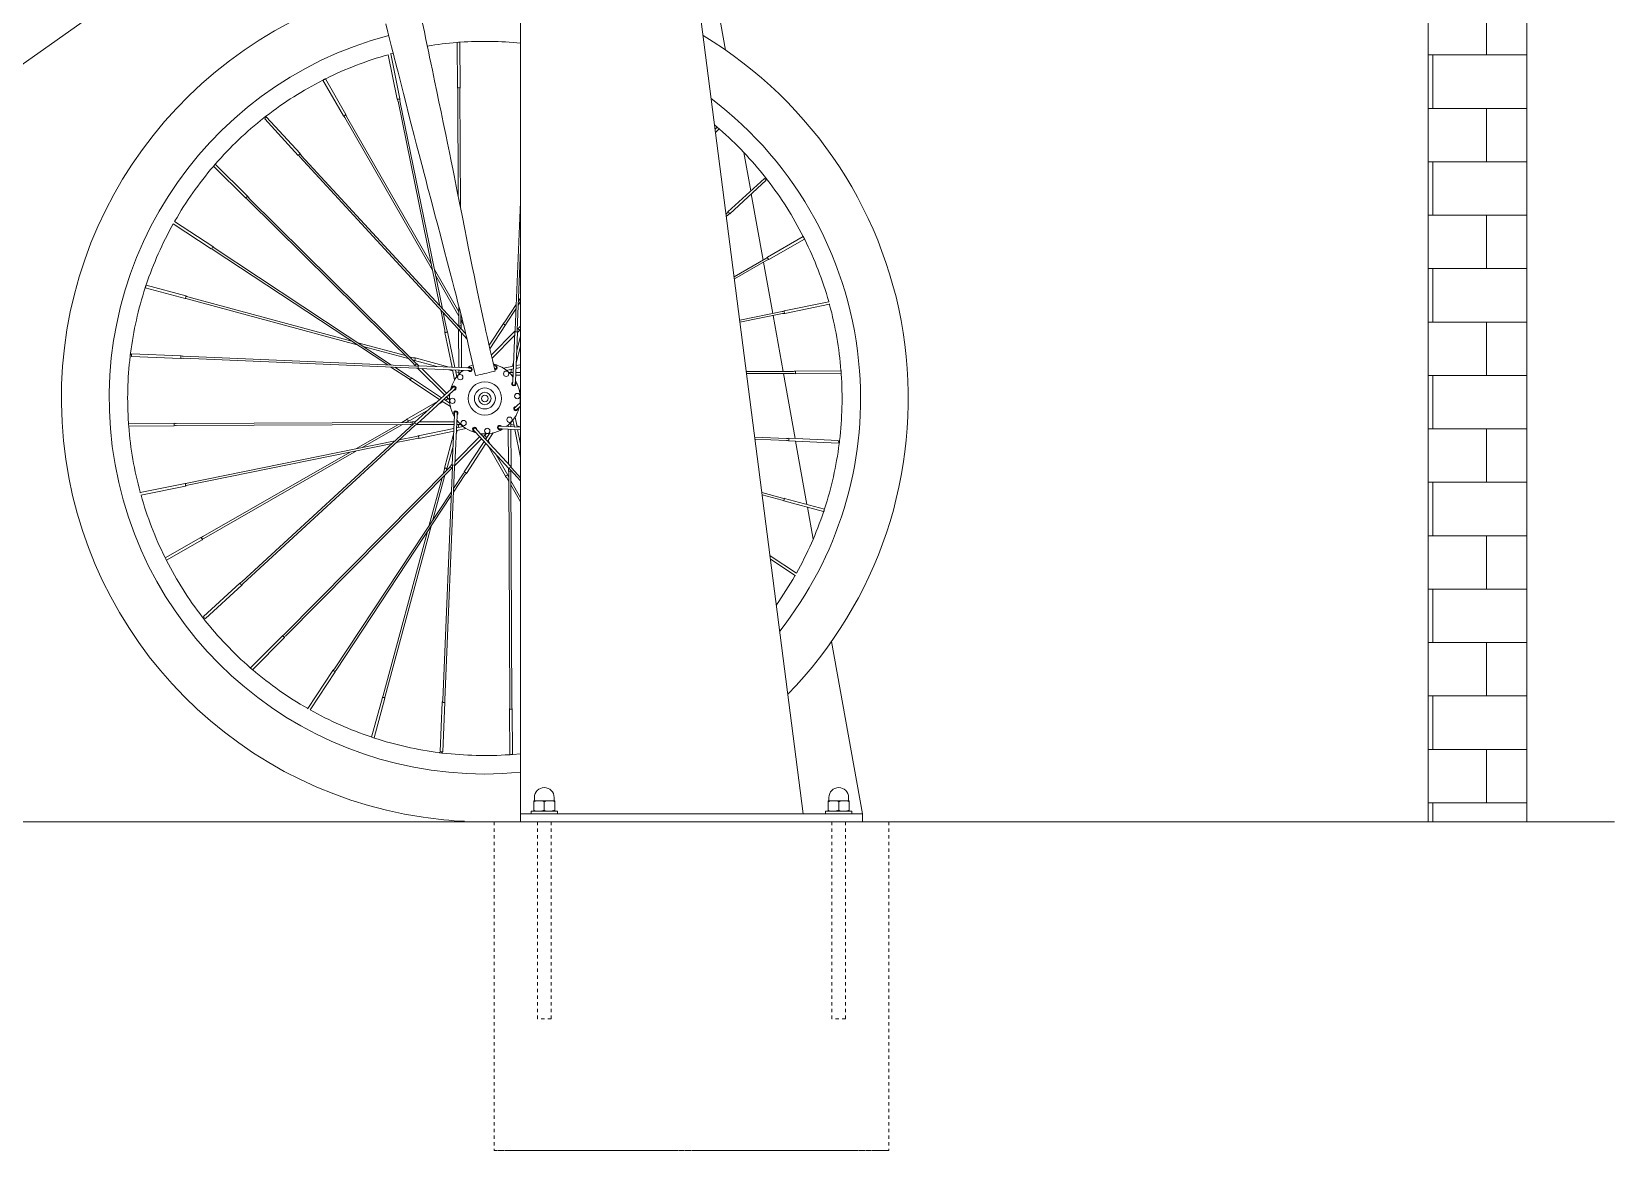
# Model space of a CAD drawing. Header units: inches. Extents: x -26 to 158, y -1 to 132.
# Drawn here: x 15.53 to 62.92, y 77.79 to 111.3 of the extents above; entities that cross this region are included whole.
import ezdxf

# ---------------------------------------------------------------- set-up
doc = ezdxf.new("R2010")
doc.units = ezdxf.units.IN
doc.linetypes.add('HIDDEN', pattern=[1.905, 1.27, -0.635])
doc.layers.add('ZANO_R', color=7, linetype='Continuous', lineweight=0)
doc.layers.add('ZANO_R_przerywana', color=250, linetype='HIDDEN', lineweight=0)

msp = doc.modelspace()

# ---------------------------------------------------------------- hatches: boundary and pattern name
at = {"layer": 'ZANO_R', "ltscale": 10, "transparency": 33554602}
h = msp.add_hatch(dxfattribs=at)
h.set_pattern_fill('AR-B816', color=256, scale=0.007874)
h.set_pattern_definition([(0, (-387.308, 112.2023), (0, 1.6), []), (90, (-387.308, 112.2023), (-1.6, 1.6), [1.6, -1.6])])
h.paths.add_polyline_path([(57.35324, 127.00382), (57.35324, 87.63375), (60.306, 87.63375), (60.306, 127.00382)])

# ---------------------------------------------------------------- linework, layer by layer
at = {"layer": 'ZANO_R'}
for p, q in [((57.35324, 87.63375), (57.35324, 127.00382)), ((60.306, 127.00382), (60.306, 87.63375)), ((30.17105, 123.02744), (30.17105, 87.86997)), ((34.10805, 123.02744), (36.30812, 110.74835)), ((38.63561, 87.86997), (34.10805, 123.02744)), ((7.86237, 105.11695), (20.62779, 114.11835)), ((28.27356, 110.97943), (28.28026, 109.61559)), ((28.36026, 109.61598), (28.35353, 110.98551)), ((26.20487, 110.61167), (26.47795, 109.27601)), ((26.55633, 109.29204), (26.28201, 110.63372)), ((26.2973, 110.63705), (26.35751, 110.65321)), ((24.25367, 109.84985), (24.86926, 108.77799)), ((24.93863, 108.81784), (24.32522, 109.8859)), ((28.29056, 109.55379), (28.30628, 106.3548)), ((28.36779, 106.04634), (28.35056, 109.55409)), ((26.50013, 109.21743), (27.7546, 103.08171)), ((27.83336, 102.99605), (26.55892, 109.22944)), ((22.50793, 108.68506), (23.51146, 107.59352)), ((23.57035, 107.64767), (22.56682, 108.7392)), ((24.90868, 108.72944), (27.53477, 104.15692)), ((27.49653, 104.34399), (24.96071, 108.75932)), ((35.97793, 108.50745), (36.0512, 108.44539)), ((36.05727, 108.44081), (35.99465, 108.37758)), ((36.00761, 108.27696), (36.11811, 108.38855)), ((28.337, 102.44824), (23.60477, 107.59546)), ((36.85792, 107.67977), (37.06353, 106.53217)), ((20.97457, 107.2706), (21.94369, 106.31095)), ((21.99998, 106.3678), (21.02682, 107.33145)), ((23.5606, 107.55485), (28.29283, 102.40763)), ((37.47172, 106.90745), (36.38019, 105.90392)), ((36.43433, 105.84502), (37.52587, 106.84855)), ((21.99467, 106.27454), (26.97142, 101.34645)), ((27.01363, 101.38909), (22.03689, 106.31718)), ((30.17105, 106.20678), (30.00971, 102.36601)), ((37.08025, 106.43886), (37.43481, 104.46001)), ((36.34151, 105.85477), (36.32187, 105.83671)), ((36.33125, 105.76383), (36.38212, 105.8106)), ((19.77183, 105.54776), (20.90938, 104.79641)), ((20.95347, 104.86317), (19.81078, 105.61792)), ((20.96649, 104.77067), (26.19215, 101.31911)), ((26.30841, 101.31423), (20.99956, 104.82074)), ((30.06966, 102.36349), (30.17105, 104.77714)), ((38.63651, 105.1617), (37.56466, 104.54612)), ((37.6045, 104.47674), (38.67256, 105.09015)), ((37.51611, 104.5067), (36.56359, 103.95965)), ((36.57189, 103.89522), (37.54599, 104.45467)), ((37.44605, 104.39727), (37.72192, 102.85755)), ((28.32322, 102.90455), (27.59162, 104.17841)), ((27.62987, 103.99134), (28.32382, 102.78304)), ((18.93082, 103.62938), (20.12402, 103.30675)), ((20.1449, 103.38397), (18.95592, 103.70546)), ((25.11709, 102.02919), (20.20188, 103.35821)), ((30.17105, 103.32205), (30.10577, 103.22323)), ((20.18622, 103.30029), (25.27642, 101.92395)), ((27.77791, 102.9677), (27.90308, 102.35551)), ((27.96186, 102.36753), (27.85667, 102.88204)), ((28.32239, 103.07403), (28.32497, 102.55002)), ((30.04164, 103.12613), (29.69726, 102.60475)), ((29.74733, 102.57168), (30.03676, 103.00987)), ((30.10089, 103.10697), (30.17105, 103.21318)), ((38.00409, 102.91524), (36.73159, 102.65508)), ((36.73928, 102.59541), (38.01611, 102.85646)), ((39.39833, 103.21051), (38.06267, 102.93743)), ((38.0787, 102.85905), (39.42039, 103.13336)), ((28.31527, 102.48813), (28.31535, 102.47179)), ((28.31583, 102.3743), (28.3214, 101.23968)), ((28.38497, 102.55031), (28.38359, 102.83066)), ((28.39741, 102.77538), (28.38374, 102.79918)), ((28.38434, 102.67766), (28.39088, 102.66627)), ((28.52491, 102.25863), (28.38614, 102.40957)), ((28.39571, 102.39916), (28.39527, 102.48852)), ((28.41295, 102.60776), (28.459, 102.52759)), ((29.65484, 102.55866), (29.22554, 101.9087)), ((29.25005, 101.80065), (29.72159, 102.51456)), ((30.0825, 102.40705), (30.071, 102.39544)), ((30.17105, 102.48226), (30.13312, 102.44396)), ((37.7325, 102.79847), (38.03265, 101.1233)), ((26.71949, 101.59592), (25.30141, 101.97935)), ((27.90567, 102.29292), (28.11927, 101.24817)), ((28.20163, 101.24471), (27.98405, 102.30895)), ((28.32725, 102.35542), (28.56384, 102.09808)), ((28.40142, 101.23632), (28.39629, 102.28032)), ((30.00241, 102.32617), (29.29371, 101.61048)), ((29.31498, 101.51826), (29.99285, 102.20282)), ((29.99713, 102.30475), (29.9349, 100.82331)), ((30.01483, 100.81996), (30.07706, 102.30139)), ((30.17105, 102.18173), (30.05382, 101.7482)), ((30.07647, 102.28726), (30.13934, 102.35076)), ((18.52002, 101.57132), (20.00145, 101.50909)), ((20.00481, 101.58902), (18.52338, 101.65125)), ((20.06355, 101.51649), (27.04937, 101.22305)), ((27.05189, 101.283), (20.06607, 101.57644)), ((25.46074, 101.87411), (26.80584, 101.51042)), ((26.95148, 101.53319), (26.83679, 101.5642)), ((26.92314, 101.4787), (26.93582, 101.47527)), ((26.9928, 101.4495), (27.66718, 101.26716)), ((28.03004, 101.25192), (27.01368, 101.52673)), ((30.03858, 101.38533), (30.17105, 101.87524)), ((26.28924, 101.25498), (26.81063, 100.9106)), ((26.8437, 100.96066), (26.4055, 101.25009)), ((27.00832, 101.29583), (27.01993, 101.28434)), ((27.12811, 101.2898), (27.06461, 101.35268)), ((27.0892, 101.21574), (27.89545, 100.41738)), ((27.11063, 101.21047), (28.59206, 101.14824)), ((28.59542, 101.22817), (27.11398, 101.2904)), ((27.9544, 100.47159), (27.21256, 101.20618)), ((28.01777, 101.17236), (28.14162, 101.13888)), ((28.13578, 101.1674), (28.19629, 100.87147)), ((28.25929, 100.96273), (28.21815, 101.16394)), ((28.22805, 101.1155), (28.32214, 101.09006)), ((28.3218, 101.15959), (28.3224, 101.0373)), ((28.40202, 101.11455), (28.40181, 101.15623)), ((28.43521, 101.14236), (28.40184, 101.15139)), ((29.38967, 101.31803), (29.35228, 101.3587)), ((29.95407, 101.27959), (29.65813, 101.21909)), ((29.74939, 101.15609), (29.95061, 101.19723)), ((29.94625, 101.09358), (29.82397, 101.09298)), ((29.90217, 101.18733), (29.87673, 101.09324)), ((29.90121, 101.01336), (29.94289, 101.01356)), ((29.95902, 101.3976), (29.92554, 101.27376)), ((29.92903, 100.98017), (29.93805, 101.01354)), ((30.02298, 101.01396), (30.17105, 101.01468)), ((30.17105, 101.09468), (30.02634, 101.09397)), ((30.03137, 101.21374), (30.17105, 101.2423)), ((30.17105, 101.32395), (30.03483, 101.2961)), ((38.34046, 101.12481), (36.92955, 101.11788)), ((36.93727, 101.05792), (38.34075, 101.06481)), ((38.04339, 101.06335), (38.3931, 99.11154)), ((39.76609, 101.14182), (38.40225, 101.13512)), ((38.40264, 101.05512), (39.77218, 101.06184)), ((26.85672, 100.86817), (27.74651, 100.28046)), ((27.8072, 100.33625), (26.90081, 100.93493)), ((28.09734, 100.603), (27.00581, 99.59947)), ((27.05995, 99.54058), (28.15149, 100.54411)), ((30.01435, 100.75574), (30.01253, 100.76529)), ((30.17105, 100.53615), (30.1347, 100.56016)), ((27.68077, 100.22002), (26.76777, 99.69566)), ((27.72835, 100.15509), (27.8396, 100.21898)), ((27.8153, 100.23503), (28.06734, 100.06855)), ((28.04735, 100.17763), (27.87598, 100.29082)), ((27.91724, 100.26357), (28.00176, 100.31211)), ((27.95235, 100.36103), (28.03925, 100.27499)), ((28.04093, 100.38591), (28.01131, 100.41524)), ((28.04473, 100.42905), (28.01475, 100.41183)), ((30.17105, 100.19538), (30.05055, 100.0846)), ((30.1047, 100.02571), (30.17105, 100.08671)), ((30.15469, 100.45108), (30.17105, 100.44028)), ((30.15731, 100.19967), (30.17105, 100.20755)), ((30.16111, 100.24281), (30.17105, 100.23297)), ((30.17105, 100.34555), (30.16279, 100.35373)), ((19.7994, 99.5736), (18.42986, 99.56687)), ((26.86506, 99.5983), (19.86129, 99.5639)), ((19.86158, 99.5039), (26.86536, 99.5383)), ((26.96713, 99.55033), (21.81992, 94.81811)), ((26.51082, 99.53656), (25.23696, 98.80496)), ((25.42404, 98.8432), (26.63234, 99.53716)), ((26.71922, 99.65625), (26.6162, 99.59708)), ((26.73771, 99.59768), (26.7491, 99.60422)), ((26.80761, 99.62629), (27.41341, 99.97421)), ((27.01622, 99.60904), (26.92686, 99.6086)), ((27.04107, 99.52917), (28.1757, 99.53474)), ((28.17906, 99.61476), (27.13506, 99.60963)), ((28.18721, 99.80876), (28.12498, 98.32732)), ((28.20491, 98.32396), (28.26714, 99.8054)), ((28.25579, 99.53513), (28.37807, 99.53573)), ((28.30083, 99.61535), (28.25915, 99.61515)), ((28.27301, 99.64854), (28.26399, 99.61517)), ((28.29987, 99.44139), (28.32531, 99.53547)), ((29.88024, 99.46912), (29.87964, 99.59141)), ((29.97399, 99.51321), (29.8799, 99.53865)), ((29.94275, 99.66598), (29.98389, 99.46477)), ((30.06626, 99.46131), (30.00575, 99.75725)), ((18.43595, 99.4869), (19.79979, 99.4936)), ((21.86053, 94.77394), (27.00774, 99.50616)), ((26.44767, 98.99125), (27.05986, 99.11641)), ((27.04784, 99.1752), (26.53334, 99.07)), ((26.92725, 99.52861), (26.94359, 99.52869)), ((28.17067, 99.41497), (27.10643, 99.19738)), ((27.12245, 99.119), (28.16721, 99.33261)), ((28.16346, 99.24338), (27.88865, 98.22702)), ((28.19963, 98.30254), (28.99799, 99.10878)), ((28.94379, 99.16774), (28.20919, 98.42589)), ((28.24302, 99.23111), (28.2765, 99.35495)), ((28.24797, 99.34912), (28.54391, 99.40963)), ((28.45265, 99.47262), (28.25143, 99.43148)), ((28.81237, 99.31068), (29.8159, 98.21915)), ((29.87479, 98.27329), (28.87126, 99.36483)), ((28.98633, 99.25806), (29.00355, 99.22809)), ((29.02947, 99.25427), (29.00014, 99.22465)), ((29.05434, 99.16569), (29.14039, 99.25259)), ((29.15181, 99.13058), (29.10326, 99.21509)), ((29.23775, 99.26069), (29.12456, 99.08932)), ((29.18035, 99.02864), (29.34683, 99.28068)), ((29.60662, 99.40054), (30.17105, 99.37684)), ((30.17105, 99.45691), (29.60998, 99.48047)), ((29.76683, 99.48635), (29.8002, 99.47732)), ((29.80002, 99.51417), (29.80023, 99.47248)), ((29.80062, 99.3924), (29.80575, 98.34839)), ((29.88621, 98.25441), (29.88064, 99.38903)), ((30.00041, 99.384), (30.17105, 98.54939)), ((30.17105, 99.45993), (30.06042, 99.48984)), ((30.17105, 98.94877), (30.08277, 99.38054)), ((38.13849, 99.11222), (37.18267, 99.15237)), ((37.19045, 99.09199), (38.13597, 99.05228)), ((39.68202, 99.05739), (38.20059, 99.11962)), ((26.41933, 99.0467), (20.18593, 97.77225)), ((20.19795, 97.71347), (26.33367, 98.96794)), ((25.07139, 98.70986), (20.65605, 96.17404)), ((20.68593, 96.12201), (25.25846, 98.74811)), ((27.96587, 98.20614), (28.14822, 98.88051)), ((29.07912, 99.02054), (28.48045, 98.11415)), ((28.5472, 98.07006), (29.13492, 98.95985)), ((29.19536, 98.89411), (29.71971, 97.98111)), ((29.26029, 98.94169), (29.1964, 99.05293)), ((29.78909, 98.02095), (29.44117, 98.62674)), ((38.19723, 99.03969), (39.67866, 98.97746)), ((38.40755, 99.03086), (38.7461, 97.14132)), ((28.02629, 98.22697), (23.0982, 93.25022)), ((23.14083, 93.20801), (28.06892, 98.18475)), ((28.13238, 98.26522), (27.83894, 91.27941)), ((27.88219, 98.16482), (27.85118, 98.05013)), ((27.89889, 91.27689), (28.19233, 98.26271)), ((27.93668, 98.13648), (27.94011, 98.14916)), ((28.12557, 98.34145), (28.0627, 98.27795)), ((28.11954, 98.22166), (28.13104, 98.23327)), ((29.80633, 98.22956), (29.80677, 98.14019)), ((29.86504, 98.18047), (30.17105, 97.84763)), ((29.88677, 98.14059), (29.88669, 98.15693)), ((30.17105, 97.93629), (29.90921, 98.22108)), ((20.12334, 97.76966), (18.78163, 97.49535)), ((18.80371, 97.4182), (20.13937, 97.69128)), ((27.81946, 97.93283), (27.43603, 96.51475)), ((27.54126, 96.67407), (27.90496, 98.01917)), ((28.1604, 97.50258), (28.50478, 98.02397)), ((28.45471, 98.05703), (28.16528, 97.61884)), ((29.75913, 97.93256), (29.8183, 97.82953)), ((29.8177, 97.95105), (29.81116, 97.96244)), ((29.81707, 98.0784), (29.85148, 91.07462)), ((29.91148, 91.07492), (29.87707, 98.0787)), ((30.17105, 97.33581), (29.87822, 97.84568)), ((29.87882, 97.72416), (30.17105, 97.21533)), ((28.10115, 97.52174), (24.59464, 92.2129)), ((24.6447, 92.17983), (28.09627, 97.40548)), ((38.01582, 97.32843), (37.39597, 97.49603)), ((37.40427, 97.43163), (38.00016, 97.2705)), ((38.05714, 97.24474), (39.24612, 96.92325)), ((39.27122, 96.99934), (38.07802, 97.32197)), ((38.76171, 97.05423), (38.93262, 96.1003)), ((27.38619, 96.33043), (26.05717, 91.41522)), ((26.11509, 91.39956), (27.49142, 96.48975)), ((20.59754, 96.15197), (19.52948, 95.53856)), ((19.56553, 95.46701), (20.63738, 96.0826)), ((19.56735, 95.4635), (19.56829, 95.46189)), ((38.43021, 95.08095), (37.63975, 95.60305)), ((37.65324, 95.49826), (38.39126, 95.01079)), ((21.76771, 94.78369), (20.67617, 93.78016)), ((20.73032, 93.72127), (21.82185, 94.7248)), ((23.04758, 93.21332), (22.08393, 92.24016)), ((22.14478, 92.18791), (23.10442, 93.15703)), ((39.48243, 93.03172), (40.40726, 87.86997)), ((24.55221, 92.16681), (23.79746, 91.02411)), ((23.86761, 90.98517), (24.61896, 92.12272)), ((26.0314, 91.35824), (25.70991, 90.16925)), ((25.786, 90.14415), (26.10863, 91.33736)), ((27.82636, 91.21815), (27.76413, 89.73671)), ((27.84406, 89.73336), (27.90629, 91.21479)), ((29.84178, 91.01273), (29.84851, 89.6432)), ((29.92848, 89.64929), (29.92178, 91.01313)), ((30.17105, 89.67134), (29.93578, 89.65031)), ((30.56475, 88.23554), (30.56475, 88.26367)), ((30.56475, 88.26367), (30.72223, 88.26367)), ((30.56475, 88.23554), (30.56475, 87.97684)), ((30.58443, 88.36209), (30.58443, 88.27351)), ((30.72223, 88.26367), (31.03719, 88.26367)), ((30.87971, 88.23554), (30.87971, 87.97684)), ((31.19467, 88.26367), (31.03719, 88.26367)), ((31.17498, 88.27351), (31.17498, 88.36209)), ((31.19467, 88.23554), (31.19467, 88.26367)), ((31.19467, 88.23554), (31.19467, 87.97684)), ((39.38364, 88.23554), (39.38364, 88.26367)), ((39.38364, 88.26367), (39.54112, 88.26367)), ((39.38364, 88.23554), (39.38364, 87.97684)), ((39.40333, 88.36209), (39.40333, 88.27351)), ((39.54112, 88.26367), (39.85608, 88.26367)), ((39.6986, 88.23554), (39.6986, 87.97684)), ((40.01356, 88.26367), (39.85608, 88.26367)), ((39.99388, 88.27351), (39.99388, 88.36209)), ((40.01356, 88.23554), (40.01356, 88.26367)), ((40.01356, 88.23554), (40.01356, 87.97684)), ((30.17105, 87.63375), (30.17105, 87.86997)), ((30.17105, 87.86997), (30.95845, 87.86997)), ((30.48601, 87.94871), (30.48601, 87.86997)), ((31.27341, 87.94871), (30.48601, 87.94871)), ((30.56475, 87.94871), (30.56475, 87.97684)), ((39.61986, 87.86997), (30.95845, 87.86997)), ((31.19467, 87.94871), (31.19467, 87.97684)), ((31.27341, 87.86997), (31.27341, 87.94871)), ((39.3049, 87.94871), (39.3049, 87.86997)), ((40.0923, 87.94871), (39.3049, 87.94871)), ((39.38364, 87.94871), (39.38364, 87.97684)), ((39.61986, 87.86997), (40.40726, 87.86997)), ((40.01356, 87.94871), (40.01356, 87.97684)), ((40.0923, 87.86997), (40.0923, 87.94871)), ((40.40726, 87.86997), (40.40726, 87.63375)), ((62.92391, 87.63375), (-26.13863, 87.63375)), ((29.38364, 87.63375), (41.19467, 87.63375)), ((41.19467, 87.63375), (29.38364, 87.63375)), ((31.0864, 87.63375), (30.67301, 87.63375)), ((31.0864, 87.63375), (30.67301, 87.63375)), ((39.9053, 87.63375), (39.49191, 87.63375)), ((39.9053, 87.63375), (39.49191, 87.63375))]:
    msp.add_line(p, q, dxfattribs=at)
at = {"layer": 'ZANO_R', "flags": 128}
for points in [[(26.13384, 111.53172), (26.19777, 111.28095), (26.25637, 111.05092), (26.30959, 110.84187), (26.34564, 110.70016), (26.37547, 110.58288), (26.39924, 110.4894), (26.42554, 110.38593), (26.45924, 110.25336), (26.50034, 110.09168), (26.58375, 109.7635), (26.66488, 109.44449), (26.7432, 109.13687), (26.81882, 108.84035), (26.89799, 108.53076), (26.98478, 108.19264), (27.05656, 107.91424), (27.13303, 107.61912), (27.21133, 107.31839), (27.28048, 107.0539), (27.33931, 106.82963), (27.38722, 106.64735), (27.43331, 106.47234), (27.48114, 106.29097), (27.5311, 106.10175), (27.6074, 105.81312), (27.68948, 105.50283), (27.77829, 105.16695), (27.87692, 104.79319), (27.98536, 104.38055), (28.06554, 104.07379), (28.13225, 103.81699), (28.18477, 103.61353), (28.23806, 103.40591), (28.29622, 103.17765), (28.35713, 102.93651), (28.42027, 102.68394), (28.45904, 102.52743), (28.49627, 102.37598), (28.53199, 102.2296), (28.56621, 102.0883), (28.60107, 101.94316), (28.64347, 101.76503), (28.69437, 101.54861), (28.75341, 101.29381), (28.82017, 101.00052)], [(29.40469, 101.13588), (29.32617, 101.46969), (29.26087, 101.75294), (29.20814, 101.98545), (29.16747, 102.16709), (29.1323, 102.32577), (29.09601, 102.4911), (29.05862, 102.66308), (28.98844, 102.99016), (28.92222, 103.30372), (28.86133, 103.59593), (28.81993, 103.79652), (28.77736, 104.00425), (28.72445, 104.26429), (28.66375, 104.56469), (28.60557, 104.85435), (28.55087, 105.12778), (28.49955, 105.38494), (28.41723, 105.7982), (28.34238, 106.17391), (28.27461, 106.51345), (28.21164, 106.82807), (28.17822, 106.9946), (28.13849, 107.19204), (28.09208, 107.42193), (28.03889, 107.68426), (27.98289, 107.95905), (27.92931, 108.22055), (27.85622, 108.57508), (27.78853, 108.90167), (27.72582, 109.20309), (27.66228, 109.50777), (27.59637, 109.82323), (27.52814, 110.14952), (27.48253, 110.36759), (27.44608, 110.54184), (27.42005, 110.66632), (27.40087, 110.75802), (27.37352, 110.88889), (27.33629, 111.06703), (27.2892, 111.2925), (27.234, 111.55702)], [(26.20184, 110.61069), (26.2017, 110.61064), (26.20486, 110.61173)], [(24.24846, 109.84702), (24.24832, 109.84694), (24.24984, 109.84783), (24.25604, 109.85144), (24.26632, 109.85723), (24.2796, 109.86441), (24.29444, 109.87202), (24.30915, 109.87915), (24.32208, 109.88511), (24.33172, 109.88935), (24.33689, 109.89155), (24.33691, 109.89156)], [(28.27951, 109.61498), (28.28879, 109.57913), (28.28917, 109.55378)], [(28.2803, 109.61534), (28.28026, 109.61559), (28.28329, 109.61773), (28.29196, 109.61958), (28.30493, 109.62085), (28.32023, 109.62135), (28.33554, 109.621), (28.34852, 109.61986), (28.3572, 109.6181), (28.36026, 109.61598), (28.36021, 109.6157)], [(28.35197, 109.55409), (28.35182, 109.5772), (28.3609, 109.61548)], [(26.47731, 109.27532), (26.49344, 109.24193), (26.49877, 109.21712)], [(26.56029, 109.22973), (26.55563, 109.25235), (26.55705, 109.29162)], [(22.4823, 108.71746), (22.48228, 108.71745), (22.4864, 108.72109), (22.49427, 108.72793), (22.50516, 108.73706), (22.51792, 108.74732), (22.53113, 108.75747), (22.5433, 108.76641), (22.55299, 108.77327), (22.559, 108.77741), (22.56028, 108.77828)], [(36.05106, 108.44554), (36.05093, 108.44563), (36.05233, 108.44457), (36.05803, 108.44022), (36.06731, 108.43295), (36.07902, 108.42343), (36.09173, 108.41263), (36.10396, 108.40177), (36.11441, 108.3921), (36.12202, 108.38481), (36.12604, 108.38088), (36.12606, 108.38086)], [(23.53681, 107.62505), (23.54839, 107.63507), (23.55883, 107.64289), (23.56654, 107.64731), (23.57035, 107.64767), (23.57052, 107.64741)], [(37.50375, 106.9335), (37.50533, 106.93173), (37.5105, 106.92584), (37.51851, 106.91648), (37.52831, 106.90458), (37.53867, 106.89144), (37.54839, 106.87852), (37.55649, 106.8673), (37.56218, 106.85914), (37.56494, 106.85509), (37.5648, 106.85531)], [(21.94359, 106.31), (21.9755, 106.29121), (21.9937, 106.27355)], [(21.9439, 106.3108), (21.94369, 106.31095), (21.94432, 106.31462), (21.94914, 106.32205), (21.95741, 106.33212), (21.96788, 106.34329), (21.97895, 106.35387), (21.98894, 106.36224), (21.99633, 106.36713), (21.99998, 106.3678), (22.00015, 106.36756)], [(22.03788, 106.31818), (22.02144, 106.33441), (22.00079, 106.3679)], [(36.41172, 105.87856), (36.42174, 105.86699), (36.42955, 105.85654), (36.43398, 105.84883), (36.43433, 105.84502), (36.43408, 105.84485)], [(19.77032, 105.5448), (19.77075, 105.54569), (19.77178, 105.5478)], [(20.90942, 104.79547), (20.94444, 104.78326), (20.96574, 104.76949)], [(21.00033, 104.82191), (20.98104, 104.83461), (20.95428, 104.86338)], [(38.63504, 105.16461), (38.63355, 105.16714), (38.63492, 105.16482), (38.63893, 105.15788), (38.64501, 105.14702), (38.65233, 105.13337), (38.65992, 105.11844), (38.66691, 105.10391), (38.6726, 105.09143), (38.67653, 105.08246), (38.67837, 105.07812), (38.67825, 105.0784)], [(18.92914, 103.62376), (18.92907, 103.62349), (18.92997, 103.62693), (18.93225, 103.6354), (18.93582, 103.64793), (18.94044, 103.66305), (18.94569, 103.67898), (18.95099, 103.69393), (18.95564, 103.70629), (18.95896, 103.71472), (18.96041, 103.71829), (18.96028, 103.71799)], [(38.06199, 102.93806), (38.02859, 102.92194), (38.00379, 102.9166)], [(38.0164, 102.85508), (38.03901, 102.85974), (38.07828, 102.85833)], [(39.39735, 103.21353), (39.3973, 103.21368), (39.39839, 103.21052)], [(28.32356, 102.55), (28.32371, 102.52691), (28.31464, 102.48867)], [(28.39603, 102.48907), (28.38674, 102.52498), (28.38636, 102.55034)], [(29.69609, 102.60552), (29.68339, 102.58623), (29.65458, 102.55943)], [(29.72169, 102.5148), (29.72159, 102.51456), (29.71787, 102.51447), (29.70964, 102.51774), (29.69815, 102.52388), (29.68514, 102.53196), (29.67261, 102.54076), (29.66244, 102.54891), (29.6562, 102.5552), (29.65484, 102.55866), (29.65503, 102.55886)], [(29.72254, 102.51465), (29.73474, 102.54962), (29.7485, 102.57092)], [(30.13211, 102.44494), (30.11589, 102.42851), (30.08244, 102.40788)], [(30.14027, 102.35062), (30.15909, 102.38257), (30.17105, 102.39489)], [(27.9017, 102.35523), (27.90636, 102.33261), (27.90494, 102.29329)], [(27.98396, 102.30918), (27.98405, 102.30895), (27.98149, 102.30625), (27.97336, 102.30275), (27.96088, 102.29896), (27.94597, 102.29548), (27.93089, 102.29283), (27.91793, 102.29141), (27.90908, 102.29145), (27.90567, 102.29292), (27.90566, 102.29321)], [(27.98466, 102.30968), (27.96855, 102.34303), (27.96323, 102.36782)], [(18.47897, 101.57592), (18.47895, 101.57557), (18.4792, 101.57972), (18.47983, 101.58899), (18.48094, 101.60236), (18.48258, 101.61828), (18.48466, 101.63491), (18.48695, 101.65039), (18.48906, 101.66304), (18.49059, 101.67144), (18.49119, 101.67463), (18.49116, 101.67446)], [(19.99709, 101.54931), (19.99819, 101.56458), (20.00005, 101.57749), (20.00237, 101.58607), (20.00481, 101.58902), (20.00511, 101.58896)], [(27.00908, 101.48654), (27.00464, 101.47188), (26.99999, 101.45969), (26.99583, 101.45184), (26.9928, 101.4495), (26.99252, 101.44963)], [(26.90073, 100.93588), (26.86575, 100.94807), (26.84446, 100.96183)], [(26.97043, 101.34545), (26.98687, 101.32923), (27.00749, 101.29578)], [(27.06476, 101.35361), (27.0328, 101.37243), (27.0146, 101.39009)], [(28.59206, 101.14824), (28.60493, 101.1477), (28.61763, 101.14716), (28.62956, 101.14666), (28.64018, 101.14622), (28.649, 101.14585), (28.6556, 101.14557), (28.65969, 101.1454), (28.66108, 101.14534)], [(28.66443, 101.22527), (28.66305, 101.22533), (28.65896, 101.2255), (28.65235, 101.22577), (28.64354, 101.22615), (28.63292, 101.22659), (28.62099, 101.22709), (28.60829, 101.22763), (28.59542, 101.22817)], [(29.39952, 101.13468), (29.40143, 101.1347), (29.36156, 101.12444)], [(29.43642, 101.26718), (29.43548, 101.2682), (29.43271, 101.27121), (29.42824, 101.27608), (29.42226, 101.28258), (29.41507, 101.2904), (29.40699, 101.29919), (29.39839, 101.30855), (29.38967, 101.31803)], [(38.40165, 101.13586), (38.36579, 101.12659), (38.34044, 101.12621)], [(38.34076, 101.06341), (38.36386, 101.06356), (38.40214, 101.05448)], [(38.402, 101.13507), (38.40225, 101.13512), (38.40439, 101.13208), (38.40624, 101.12342), (38.40751, 101.11045), (38.40801, 101.09514), (38.40766, 101.07983), (38.40652, 101.06685), (38.40476, 101.05817), (38.40264, 101.05512), (38.40236, 101.05517)], [(39.7651, 101.14921), (39.76505, 101.14954), (39.76567, 101.14508), (39.76689, 101.13557), (39.76842, 101.12203), (39.7699, 101.10599), (39.77108, 101.08928), (39.77183, 101.07378), (39.7722, 101.0612), (39.77233, 101.05298), (39.77236, 101.05007), (39.77236, 101.05011)], [(26.80985, 100.90943), (26.82915, 100.89673), (26.85595, 100.86792)], [(26.90058, 100.93503), (26.90081, 100.93493), (26.90091, 100.93121), (26.89764, 100.92298), (26.89149, 100.91149), (26.88341, 100.89848), (26.87462, 100.88594), (26.86646, 100.87578), (26.86018, 100.86954), (26.85672, 100.86817), (26.85651, 100.86837)], [(28.1482, 100.64976), (28.14718, 100.64882), (28.14416, 100.64605), (28.1393, 100.64157), (28.1328, 100.6356), (28.12497, 100.62841), (28.11618, 100.62032), (28.10683, 100.61172), (28.09734, 100.603)], [(28.15149, 100.54411), (28.16097, 100.55283), (28.17033, 100.56143), (28.17912, 100.56951), (28.18694, 100.57671), (28.19344, 100.58268), (28.19831, 100.58715), (28.20132, 100.58992), (28.20234, 100.59086)], [(29.9349, 100.82331), (29.93436, 100.81044), (29.93383, 100.79775), (29.93333, 100.78582), (29.93288, 100.77519), (29.93251, 100.76638), (29.93223, 100.75977), (29.93206, 100.75568), (29.932, 100.7543)], [(30.01193, 100.75094), (30.01199, 100.75233), (30.01216, 100.75642), (30.01244, 100.76302), (30.01281, 100.77184), (30.01326, 100.78246), (30.01376, 100.79439), (30.01429, 100.80709), (30.01483, 100.81996)], [(30.05055, 100.0846), (30.04107, 100.07588), (30.03171, 100.06728), (30.02292, 100.0592), (30.0151, 100.052), (30.0086, 100.04603), (30.00373, 100.04156), (30.00072, 100.03879), (29.9997, 100.03785)], [(30.05384, 99.97896), (30.05486, 99.97989), (30.05788, 99.98266), (30.06274, 99.98714), (30.06924, 99.99311), (30.07707, 100.00031), (30.08586, 100.00839), (30.09521, 100.01699), (30.1047, 100.02571)], [(18.43693, 99.4796), (18.43695, 99.47947), (18.43623, 99.48468), (18.43495, 99.49484), (18.4334, 99.50883), (18.43195, 99.52508), (18.43083, 99.54173), (18.43014, 99.55692), (18.42981, 99.56896), (18.4297, 99.57648), (18.42968, 99.57833)], [(19.80004, 99.49364), (19.79979, 99.4936), (19.79764, 99.49663), (19.7958, 99.50529), (19.79453, 99.51826), (19.79403, 99.53357), (19.79438, 99.54888), (19.79552, 99.56186), (19.79728, 99.57054), (19.7994, 99.5736), (19.79968, 99.57354)], [(19.86128, 99.5653), (19.83818, 99.56515), (19.7999, 99.57423)], [(26.79294, 99.66399), (26.80016, 99.65049), (26.80549, 99.63858), (26.80811, 99.63008), (26.80761, 99.62629), (26.80733, 99.62618)], [(26.92631, 99.60937), (26.8904, 99.60007), (26.86503, 99.5997)], [(26.86537, 99.5369), (26.88847, 99.53705), (26.9267, 99.52798)], [(28.19011, 99.87777), (28.19005, 99.87639), (28.18988, 99.8723), (28.1896, 99.86569), (28.18923, 99.85687), (28.18878, 99.84625), (28.18828, 99.83432), (28.18775, 99.82163), (28.18721, 99.80876)], [(28.26714, 99.8054), (28.26768, 99.81827), (28.26821, 99.83096), (28.26871, 99.8429), (28.26916, 99.85352), (28.26953, 99.86233), (28.26981, 99.86894), (28.26998, 99.87303), (28.27004, 99.87441)], [(28.26943, 99.86006), (28.27043, 99.86276), (28.27246, 99.87921)], [(19.80039, 99.49285), (19.83625, 99.50212), (19.8616, 99.5025)], [(27.10569, 99.198), (27.07234, 99.18189), (27.04755, 99.17656)], [(27.06014, 99.11504), (27.08277, 99.1197), (27.12209, 99.11828)], [(27.10619, 99.19729), (27.10643, 99.19738), (27.10913, 99.19483), (27.11263, 99.18669), (27.11641, 99.17422), (27.1199, 99.15931), (27.12255, 99.14423), (27.12396, 99.13127), (27.12393, 99.12241), (27.12245, 99.119), (27.12217, 99.119)], [(28.76562, 99.36153), (28.76656, 99.36051), (28.76933, 99.3575), (28.7738, 99.35263), (28.77978, 99.34614), (28.78697, 99.33831), (28.79505, 99.32952), (28.80365, 99.32016), (28.81237, 99.31068)], [(28.87126, 99.36483), (28.86255, 99.37431), (28.85395, 99.38366), (28.84586, 99.39245), (28.83867, 99.40028), (28.8327, 99.40678), (28.82822, 99.41164), (28.82545, 99.41466), (28.82451, 99.41568)], [(29.53761, 99.40344), (29.53899, 99.40339), (29.54308, 99.40321), (29.54968, 99.40294), (29.5585, 99.40257), (29.56912, 99.40212), (29.58105, 99.40162), (29.59375, 99.40109), (29.60662, 99.40054)], [(29.60998, 99.48047), (29.59711, 99.48102), (29.58441, 99.48155), (29.57248, 99.48205), (29.56186, 99.4825), (29.55304, 99.48287), (29.54644, 99.48314), (29.54235, 99.48332), (29.54096, 99.48337)], [(38.20495, 99.0794), (38.20385, 99.06413), (38.20199, 99.05122), (38.19967, 99.04264), (38.19723, 99.03969), (38.19693, 99.03976)], [(39.72309, 99.05313), (39.72296, 99.05087), (39.72246, 99.04311), (39.72151, 99.03088), (39.72003, 99.01557), (39.71806, 98.99895), (39.71581, 98.98292), (39.7136, 98.96922), (39.71184, 98.95937), (39.71092, 98.95449), (39.71097, 98.95473)], [(27.92884, 98.22242), (27.9435, 98.21798), (27.95568, 98.21332), (27.96354, 98.20917), (27.96587, 98.20614), (27.96575, 98.20586)], [(28.06177, 98.2781), (28.04295, 98.24614), (28.02528, 98.22793)], [(28.06993, 98.18377), (28.08615, 98.2002), (28.1196, 98.22083)], [(28.4795, 98.11406), (28.4673, 98.07909), (28.45354, 98.05779)], [(28.48035, 98.11392), (28.48045, 98.11415), (28.48417, 98.11425), (28.4924, 98.11097), (28.50389, 98.10483), (28.5169, 98.09675), (28.52943, 98.08796), (28.5396, 98.0798), (28.54584, 98.07351), (28.5472, 98.07006), (28.54701, 98.06985)], [(29.80601, 98.13964), (29.8153, 98.10374), (29.81568, 98.07837)], [(29.87848, 98.07871), (29.87833, 98.1018), (29.8874, 98.14004)], [(20.18564, 97.77363), (20.16303, 97.76897), (20.12375, 97.77039)], [(20.14005, 97.69065), (20.17345, 97.70678), (20.19825, 97.71211)], [(28.50595, 98.02319), (28.51865, 98.04249), (28.54746, 98.06929)], [(29.75139, 98.00628), (29.76489, 98.0135), (29.7768, 98.01883), (29.78529, 98.02144), (29.78909, 98.02095), (29.78919, 98.02066)], [(18.78399, 97.4854), (18.78157, 97.4956), (18.7794, 97.50546), (18.77836, 97.51043), (18.7784, 97.51023)], [(18.80484, 97.41473), (18.80415, 97.41673), (18.80365, 97.41819)], [(39.27293, 97.00511), (39.27297, 97.00526), (39.27217, 97.00217), (39.26998, 96.99401), (39.2665, 96.98171), (39.26193, 96.96671), (39.2567, 96.95078), (39.25139, 96.93571), (39.24667, 96.92314), (39.24325, 96.91441), (39.24167, 96.9105), (39.2418, 96.91082)], [(38.39772, 95.02124), (38.3907, 95.00988), (38.38542, 95.00163), (38.38284, 94.99768), (38.38301, 94.99794)], [(38.43193, 95.08435), (38.43079, 95.08198), (38.43026, 95.08091)], [(21.79032, 94.75015), (21.7803, 94.76173), (21.77249, 94.77217), (21.76806, 94.77988), (21.76771, 94.78369), (21.76796, 94.78386)], [(20.69815, 93.69537), (20.69701, 93.69664), (20.69213, 93.70219), (20.68434, 93.71127), (20.67466, 93.72298), (20.6643, 93.73608), (20.65447, 93.74908), (20.64619, 93.76051), (20.64026, 93.76899), (20.63722, 93.77344), (20.63727, 93.77337)], [(23.0972, 93.25122), (23.08097, 93.23477), (23.04748, 93.21412)], [(23.10457, 93.15724), (23.10442, 93.15703), (23.10076, 93.15766), (23.09333, 93.16247), (23.08326, 93.17075), (23.07208, 93.18122), (23.0615, 93.19229), (23.05313, 93.20228), (23.04824, 93.20966), (23.04758, 93.21332), (23.04781, 93.21348)], [(23.10538, 93.15693), (23.12417, 93.18884), (23.14183, 93.20703)], [(22.15094, 92.18321), (22.14948, 92.18431), (22.14354, 92.18886), (22.13407, 92.19629), (22.12226, 92.20592), (22.10954, 92.21675), (22.09738, 92.22758), (22.08708, 92.23714), (22.07966, 92.24425), (22.07588, 92.24795), (22.07598, 92.24786)], [(24.59346, 92.21367), (24.58077, 92.19438), (24.55199, 92.16761)], [(24.6199, 92.12275), (24.63211, 92.15777), (24.64588, 92.17908)], [(27.86607, 91.21042), (27.85079, 91.21153), (27.83788, 91.21338), (27.8293, 91.21571), (27.82636, 91.21815), (27.82642, 91.21845)], [(29.85007, 91.07462), (29.85022, 91.05152), (29.84114, 91.01323)], [(29.92174, 91.01338), (29.92178, 91.01313), (29.91875, 91.01098), (29.91008, 91.00913), (29.89711, 91.00786), (29.88181, 91.00736), (29.8665, 91.00771), (29.85352, 91.00885), (29.84484, 91.01062), (29.84178, 91.01273), (29.84183, 91.01302)], [(29.92253, 91.01373), (29.91325, 91.04958), (29.91287, 91.07494)], [(23.87058, 90.98366), (23.86968, 90.98409), (23.86758, 90.98512)], [(27.83945, 89.69231), (27.83981, 89.69229), (27.83566, 89.69253), (27.82638, 89.69316), (27.81302, 89.69427), (27.7971, 89.69591), (27.78046, 89.698), (27.76498, 89.70028), (27.75234, 89.7024), (27.74394, 89.70392), (27.74074, 89.70453), (27.74092, 89.7045)], [(29.93581, 89.65027), (29.93607, 89.65031), (29.93123, 89.64964), (29.9214, 89.64839), (29.90763, 89.64685), (29.89148, 89.64538), (29.87479, 89.64423), (29.85944, 89.64351), (29.84713, 89.64316), (29.83925, 89.64304), (29.83689, 89.64302)], [(30.56475, 88.23554), (30.6419, 88.25595), (30.72223, 88.26367)], [(30.87971, 88.23554), (30.95686, 88.25595), (31.03719, 88.26367)], [(39.38364, 88.23554), (39.4608, 88.25595), (39.54112, 88.26367)], [(39.6986, 88.23554), (39.77576, 88.25595), (39.85608, 88.26367)], [(30.87971, 87.97684), (30.80255, 87.95643), (30.72223, 87.94871)], [(31.19467, 87.97684), (31.11751, 87.95643), (31.03719, 87.94871)], [(39.6986, 87.97684), (39.62145, 87.95643), (39.54112, 87.94871)], [(40.01356, 87.97684), (39.93641, 87.95643), (39.85608, 87.94871)]]:
    msp.add_lwpolyline(points, dxfattribs=at)
at = {"layer": 'ZANO_R'}
for centre, radius in [((28.36282, 100.95129), 0.08022), ((29.73795, 101.05256), 0.08022), ((29.10102, 100.31436), 0.5), ((29.10102, 100.31436), 0.31437), ((29.10102, 100.31436), 0.1875), ((28.12865, 100.24275), 0.08022), ((29.10102, 100.31436), 0.1), ((30.07339, 100.38596), 0.08022), ((28.46409, 99.57616), 0.08022), ((29.83922, 99.67742), 0.08022), ((29.17263, 99.34199), 0.08022)]:
    msp.add_circle(centre, radius, dxfattribs=at)
for centre, radius, start, end in [((29.10102, 100.31436), 12.6811, 104.775682, 261.613105), ((29.10102, 100.31436), 11.25, 104.833097, 275.457845), ((29.10102, 100.31436), 10.69667, 94.47612, 99.272215), ((28.36992, 110.242), 0.74371, 90.404804, 98.016389), ((29.10102, 100.31436), 10.69667, 84.2589, 93.947422), ((29.10102, 100.31436), 12.6811, 315.681681, 58.994575), ((29.10102, 100.31436), 10.69667, 105.725669, 116.44787), ((26.42327, 110.0192), 0.63058, 101.52577, 103.86867), ((29.10102, 100.31436), 10.69667, 116.977224, 127.696169), ((26.49342, 109.35105), 0.07662, 258.350663, 288.911915), ((26.51265, 109.35497), 0.07661, 274.19659, 304.76215), ((29.10102, 100.31436), 11.25, 4.211749, 52.967825), ((29.10102, 100.31436), 10.69667, 128.225947, 138.947599), ((22.59607, 108.64829), 0.0955, 107.832868, 157.35564), ((24.86076, 108.87311), 0.0955, 275.108105, 324.63285), ((24.80225, 108.68566), 0.11376, 22.313637, 53.844825), ((25.05561, 108.83026), 0.11736, 186.357237, 216.802197), ((29.10102, 100.31436), 10.69667, 38.228712, 48.947739), ((23.56604, 107.57612), 0.057, 120.851862, 162.417945), ((23.46656, 107.48888), 0.11355, 35.018727, 66.475372), ((23.68194, 107.6857), 0.11762, 198.998916, 229.502703), ((29.10102, 100.31436), 10.69667, 139.477233, 150.197502), ((21.56472, 106.81682), 0.74444, 135.415273, 143.029419), ((37.42226, 106.80764), 0.11139, 21.550791, 63.640042), ((29.10102, 100.31436), 10.69667, 26.979436, 37.697319), ((36.27549, 105.94886), 0.11362, 305.028139, 336.465269), ((36.36278, 105.84934), 0.05699, 30.846372, 72.419526), ((36.47237, 105.73344), 0.11762, 108.998813, 139.502769), ((29.10102, 100.31436), 10.69667, 150.726466, 161.44639), ((20.34507, 105.28335), 0.63041, 146.562463, 148.880147), ((20.86723, 104.86043), 0.07665, 303.358771, 333.907335), ((20.87806, 104.87679), 0.07663, 319.200648, 349.756725), ((29.10102, 100.31436), 10.69667, 15.725949, 26.447359), ((37.4723, 104.61317), 0.11382, 292.319401, 323.835822), ((37.61693, 104.35977), 0.11737, 96.358926, 126.802726), ((37.65978, 104.55462), 0.0955, 185.106232, 234.631909), ((29.10102, 100.31436), 10.69667, 161.977881, 172.695015), ((20.05074, 103.36799), 0.0955, 320.107932, 9.631381), ((20.21884, 103.47551), 0.1174, 231.364646, 261.798453), ((20.14191, 103.19397), 0.11386, 67.326388, 98.829437), ((38.13777, 102.92196), 0.07667, 168.361466, 198.902511), ((38.14168, 102.90274), 0.07666, 184.205781, 214.751389), ((38.80926, 102.9929), 0.62708, 11.517491, 13.873295), ((29.10102, 100.31436), 10.69667, 4.476171, 15.195701), ((28.21586, 102.31752), 0.11739, 19.085579, 49.524173), ((28.34581, 102.41779), 0.07668, 82.93632, 113.472856), ((28.42707, 102.30595), 0.11141, 111.553242, 153.63548), ((28.43116, 102.51438), 0.11375, 215.036453, 246.57127), ((28.36542, 102.4179), 0.07667, 67.085868, 97.627688), ((28.29575, 102.59525), 0.1176, 6.271096, 36.779181), ((28.41665, 102.64008), 0.03225, 263.225233, 309.715836), ((30.05436, 102.33572), 0.07668, 37.936678, 68.472843), ((30.06832, 102.32195), 0.07665, 22.08184, 52.632406), ((30.03273, 102.19918), 0.11141, 66.553278, 108.635267), ((29.89162, 102.3567), 0.11734, 334.079793, 4.531202), ((30.18303, 102.34367), 0.11377, 170.039444, 201.568559), ((29.10102, 100.31436), 10.69667, 173.226927, 183.945439), ((18.62558, 101.60692), 0.1114, 156.551336, 198.637175), ((20.05236, 101.53538), 0.057, 165.853267, 207.416791), ((20.04371, 101.40329), 0.1136, 80.025343, 111.468316), ((20.05681, 101.69474), 0.11755, 243.987947, 274.510943), ((26.91878, 101.35778), 0.11759, 51.270034, 81.780526), ((26.99577, 101.63923), 0.1136, 247.30091, 278.744119), ((26.95826, 101.5123), 0.05698, 333.120281, 14.699821), ((27.07963, 101.26771), 0.07666, 127.931128, 158.476564), ((27.09343, 101.28165), 0.07665, 112.084719, 142.632383), ((27.05867, 101.10488), 0.11741, 64.089683, 94.5222), ((27.0717, 101.39641), 0.11382, 260.045701, 291.561922), ((27.21618, 101.24607), 0.1114, 156.551514, 198.637907), ((29.10102, 100.31436), 1.0625, 127.773509, 165.525392), ((29.10102, 100.31436), 1.0625, 109.432467, 120.525392), ((28.66276, 101.1853), 0.0625, 217.386498, 137.802859), ((28.66276, 101.1853), 0.0425, 247.844756, 4.211749), ((28.66276, 101.1853), 0.0425, 4.211749, 107.344601), ((28.66276, 101.1853), 0.04, 267.594678, 87.594678), ((26.41265, 112.77636), 12.01929, 281.579964, 284.202446), ((29.10102, 100.31436), 1.0625, 37.773509, 75.525392), ((29.40697, 101.24011), 0.04, 222.594678, 42.594678), ((29.40697, 101.24011), 0.0425, 244.47256, 4.211749), ((29.40697, 101.24011), 0.0625, 258.057962, 92.802859), ((29.40697, 101.24011), 0.0425, 4.211749, 62.344601), ((29.10102, 100.31436), 11.25, 321.708432, 4.211749), ((29.10102, 100.31436), 10.69667, 353.228586, 3.94403), ((28.17527, 100.62031), 0.0625, 262.386498, 182.802859), ((28.17527, 100.62031), 0.0425, 4.211749, 152.344601), ((28.17527, 100.62031), 0.04, 312.594678, 132.594678), ((28.17527, 100.62031), 0.0425, 292.844756, 4.211749), ((29.97197, 100.75262), 0.0625, 127.386498, 47.802859), ((29.97197, 100.75262), 0.0425, 157.844756, 4.211749), ((29.97197, 100.75262), 0.04, 177.594678, 357.594678), ((29.10102, 100.31436), 1.0625, 352.773509, 30.525392), ((29.10102, 100.31436), 1.0625, 172.773509, 210.525392), ((29.10102, 100.31436), 1.0625, 307.773509, 345.525392), ((30.02677, 100.0084), 0.0625, 82.386498, 2.802859), ((30.02677, 100.0084), 0.0425, 112.844756, 332.344601), ((30.02677, 100.0084), 0.04, 132.594678, 312.594678), ((26.67556, 99.76254), 0.11359, 292.299219, 323.745607), ((26.82011, 99.50912), 0.11756, 96.265228, 126.784641), ((26.73879, 99.64628), 0.05697, 18.114627, 59.705006), ((26.99746, 99.57876), 0.07665, 157.084435, 187.631925), ((26.99756, 99.55915), 0.07666, 172.932198, 203.476786), ((26.90097, 99.64452), 0.11379, 305.041755, 336.565968), ((27.10942, 99.6404), 0.1114, 201.551977, 243.637718), ((27.09789, 99.42916), 0.11743, 109.092832, 139.518037), ((28.23007, 99.87609), 0.0625, 307.386498, 227.802859), ((28.23007, 99.87609), 0.0425, 4.211749, 197.344601), ((28.23007, 99.87609), 0.04, 357.594678, 177.594678), ((29.10102, 100.31436), 1.0625, 217.773509, 255.525392), ((29.10102, 100.31436), 10.69667, 184.475746, 195.197545), ((28.79507, 99.3886), 0.0625, 352.386498, 272.802859), ((28.79507, 99.3886), 0.0425, 22.844756, 242.344601), ((28.79507, 99.3886), 0.04, 42.594678, 222.594678), ((29.10102, 100.31436), 1.0625, 262.773509, 300.525392), ((29.53928, 99.44341), 0.0625, 37.386498, 317.802859), ((29.53928, 99.44341), 0.0425, 67.844756, 287.344601), ((29.53928, 99.44341), 0.04, 87.594678, 267.594678), ((38.15834, 99.22531), 0.1135, 260.011131, 291.484701), ((38.1497, 99.09334), 0.05698, 345.844216, 27.425842), ((39.57646, 99.02179), 0.1114, 336.551928, 18.638333), ((38.14523, 98.93397), 0.11755, 63.987947, 94.510943), ((29.10102, 100.31436), 10.69667, 341.978806, 352.697391), ((27.77618, 98.2091), 0.11356, 337.2949, 8.74925), ((27.90308, 98.1716), 0.05698, 63.117174, 104.701451), ((28.05757, 98.13212), 0.11757, 141.266743, 171.783161), ((28.13374, 98.30678), 0.07667, 202.08881, 232.627456), ((28.14767, 98.29297), 0.07666, 217.932649, 248.476872), ((28.01901, 98.28504), 0.11378, 350.039561, 21.568222), ((28.16931, 98.42952), 0.1114, 246.551692, 288.638533), ((28.31042, 98.27202), 0.11734, 154.079793, 184.531202), ((29.83662, 98.2108), 0.07665, 247.084919, 277.631963), ((29.77498, 98.32275), 0.11139, 291.550507, 333.638214), ((29.77086, 98.11431), 0.11378, 35.040952, 66.566771), ((29.85623, 98.21089), 0.07665, 262.931153, 293.478038), ((29.98612, 98.31116), 0.11732, 199.077556, 229.533426), ((20.06036, 97.72597), 0.07665, 4.204899, 34.752271), ((20.06428, 97.70675), 0.07666, 348.360003, 18.904184), ((29.76912, 97.95211), 0.057, 108.126109, 149.695594), ((29.65286, 97.88891), 0.11357, 22.296323, 53.748362), ((29.90626, 98.03345), 0.11757, 186.266406, 216.783011), ((29.10102, 100.31436), 10.69667, 195.728186, 206.447613), ((37.9832, 97.1532), 0.1174, 51.363407, 81.79769), ((38.06012, 97.43463), 0.11376, 247.312877, 278.845106), ((38.15129, 97.26072), 0.0955, 140.10661, 189.632265), ((29.10102, 100.31436), 10.69667, 330.729283, 341.446855), ((20.54227, 96.0741), 0.09549, 5.104876, 54.634102), ((20.58509, 96.26899), 0.11741, 276.36403, 306.795593), ((20.72972, 96.01558), 0.11378, 112.315174, 143.843473), ((20.20974, 95.84022), 0.7447, 202.912175, 210.51391), ((29.10102, 100.31436), 10.69667, 206.976424, 217.697703), ((21.72969, 94.89526), 0.1176, 288.99497, 319.504815), ((29.10102, 100.31436), 10.69667, 324.6848, 330.197508), ((21.83926, 94.77938), 0.057, 210.851011, 252.420099), ((21.92648, 94.67991), 0.11353, 125.015779, 156.479011), ((20.76708, 93.8094), 0.0955, 197.832001, 247.356556), ((29.10102, 100.31436), 10.69667, 218.227806, 228.947508), ((29.10102, 100.31436), 10.69667, 229.477778, 240.197684), ((24.53857, 92.09138), 0.07666, 49.2051, 79.751197), ((24.55493, 92.08056), 0.07666, 33.360185, 63.903572), ((24.15342, 91.59231), 0.67049, 236.633104, 238.812323), ((26.04738, 91.26409), 0.0955, 50.10724, 99.632446), ((25.93992, 91.43215), 0.11734, 321.355968, 351.805129), ((26.22134, 91.35525), 0.1138, 157.318251, 188.839324), ((27.7206, 91.27015), 0.11758, 333.99305, 4.506774), ((27.88, 91.26568), 0.05698, 255.844374, 297.425637), ((28.01204, 91.25704), 0.11357, 170.020708, 201.473604), ((29.10102, 100.31436), 10.69667, 240.726507, 251.447674), ((25.97767, 90.86372), 0.74484, 247.914428, 255.515374), ((29.10102, 100.31436), 10.69667, 251.97658, 262.694905), ((27.80846, 89.83892), 0.1114, 246.552485, 288.6369), ((29.10102, 100.31436), 10.69667, 263.226842, 273.944547), ((30.87971, 88.36209), 0.29528, 0, 180), ((39.6986, 88.36209), 0.29528, 0, 180), ((30.57459, 88.27351), 0.00984, 270, 0), ((30.7182, 87.78628), 0.4774, 70.226904, 89.517096), ((31.03316, 87.78628), 0.47741, 70.226925, 89.517075), ((31.18482, 88.27351), 0.00984, 180, 270), ((39.39349, 88.27351), 0.00984, 270, 0), ((39.5371, 87.78629), 0.4774, 70.226768, 89.517122), ((39.85206, 87.78628), 0.47741, 70.227006, 89.517032), ((40.00372, 88.27351), 0.00984, 180, 270), ((29.10102, 100.31436), 12.6811, 261.613105, 267.252759), ((30.72625, 88.4261), 0.4774, 250.226905, 269.517077), ((31.04121, 88.4261), 0.47741, 250.226935, 269.517066), ((39.54515, 88.42609), 0.4774, 250.226838, 269.517199), ((39.86011, 88.4261), 0.47741, 250.227006, 269.517032)]:
    msp.add_arc(centre, radius, start, end, dxfattribs=at)
at = {"layer": 'ZANO_R_przerywana', "ltscale": 0.05}
for p, q in [((29.38364, 87.63375), (29.38364, 77.79123)), ((29.38364, 87.63375), (29.38364, 77.79123)), ((30.67301, 87.63375), (30.67301, 81.72824)), ((31.0864, 81.72824), (31.0864, 87.63375)), ((39.49191, 87.63375), (39.49191, 81.72824)), ((39.9053, 81.72824), (39.9053, 87.63375)), ((41.19467, 87.63375), (41.19467, 77.79123)), ((41.19467, 87.63375), (41.19467, 77.79123)), ((31.0864, 81.72824), (30.67301, 81.72824)), ((31.0864, 81.72824), (30.67301, 81.72824)), ((39.9053, 81.72824), (39.49191, 81.72824)), ((39.9053, 81.72824), (39.49191, 81.72824)), ((29.38364, 77.79123), (41.19467, 77.79123)), ((41.19467, 77.79123), (29.38364, 77.79123))]:
    msp.add_line(p, q, dxfattribs=at)

doc.saveas('drawing.dxf')
